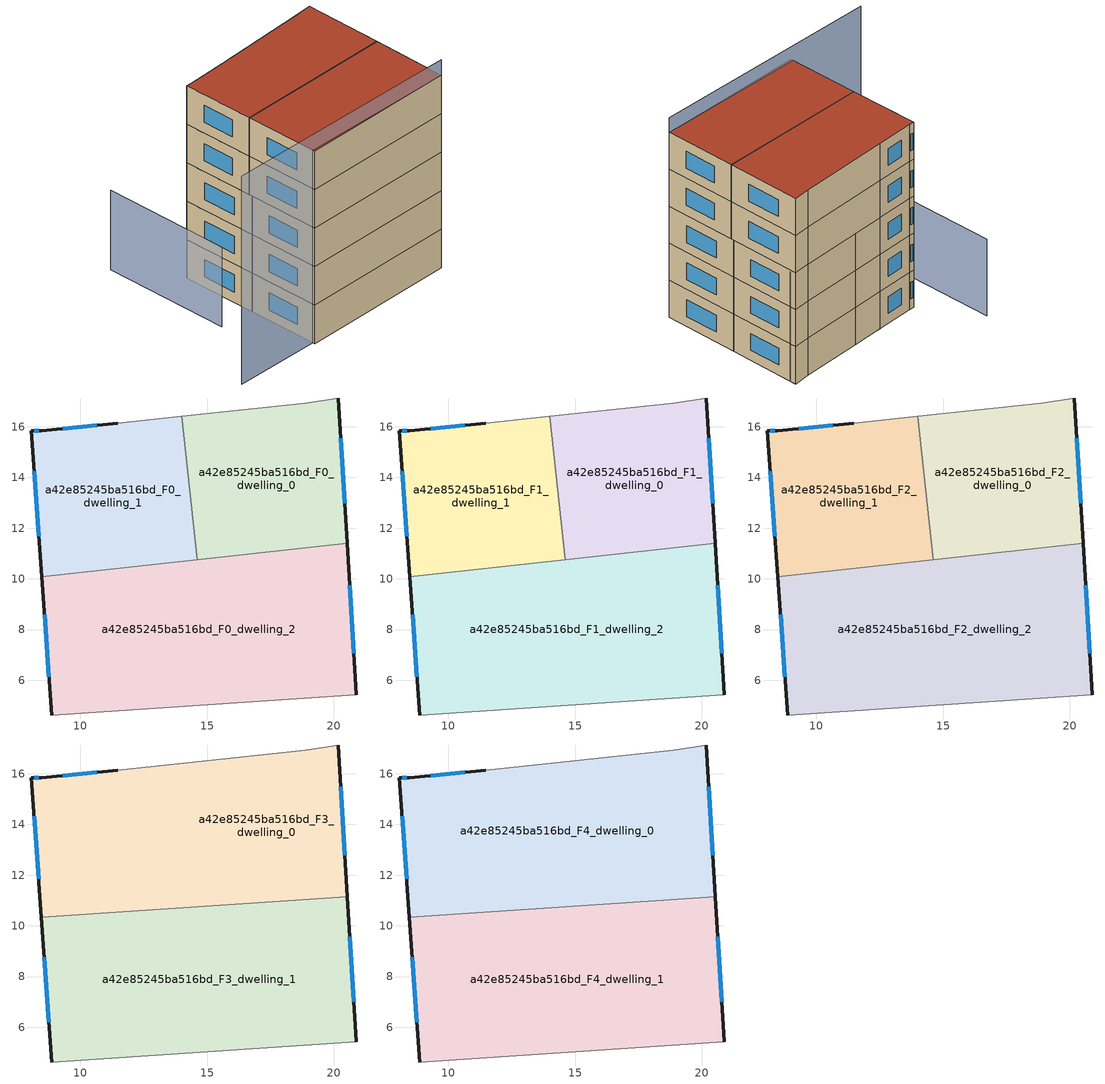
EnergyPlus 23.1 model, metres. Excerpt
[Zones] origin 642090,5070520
a42e85245ba516bd_F0_dwelling_0
 floor ground (EU_floor_Construction): 20.18,17.14 20.52,11.4 14.62,10.76 14,16.41 18.88,16.94 z0
 wall outside (EU_wall_Construction): 20.52,11.4 20.18,17.14 z0:3
 wall to a42e85245ba516bd_F0_dwelling_1 (EU_wall_Construction): 14,16.41 14.62,10.76 z0:3
 wall adiabatic (EU_wall_Construction): 20.18,17.14 18.88,16.94 14,16.41 z0:3
 wall to a42e85245ba516bd_F0_dwelling_2 (EU_wall_Construction): 14.62,10.76 20.52,11.4 z0:3
 window (EU_Window_Construction): 20.43,12.98 20.27,15.56 z0.83:2.17
a42e85245ba516bd_F0_dwelling_1
 floor ground (EU_floor_Construction): 14,16.41 14.62,10.76 8.48,10.09 8.07,15.84 8.47,15.84 11.47,16.14 z0
 wall outside (EU_wall_Construction): 11.47,16.14 8.47,15.84 8.07,15.84 8.48,10.09 z0:3
 wall adiabatic (EU_wall_Construction): 14,16.41 11.47,16.14 z0:3
 wall to a42e85245ba516bd_F0_dwelling_2 (EU_wall_Construction): 8.48,10.09 14.62,10.76 z0:3
 window (EU_Window_Construction): 8.18,14.26 8.37,11.67 / 8.36,15.84 8.18,15.84 / 10.65,16.05 9.3,15.92 z0.83:2.17
a42e85245ba516bd_F0_dwelling_2
 floor ground (EU_floor_Construction): 20.52,11.4 20.88,5.43 8.87,4.63 8.48,10.09 z0
 wall outside (EU_wall_Construction): 20.88,5.43 20.52,11.4 / 8.48,10.09 8.87,4.63 z0:3
 wall adiabatic (EU_wall_Construction): 8.87,4.63 20.88,5.43 z0:3
 window (EU_Window_Construction): 20.78,7.07 20.62,9.76 / 8.59,8.59 8.76,6.13 z0.83:2.17
a42e85245ba516bd_F1_dwelling_0
 floor to a42e85245ba516bd_F0_dwelling_0 (EU_floor_Construction): 20.18,17.14 20.52,11.4 14.62,10.76 14,16.41 18.88,16.94 z3
 wall outside (EU_wall_Construction): 20.52,11.4 20.18,17.14 z3:6
 wall to a42e85245ba516bd_F1_dwelling_1 (EU_wall_Construction): 14,16.41 14.62,10.76 z3:6
 wall adiabatic (EU_wall_Construction): 20.18,17.14 18.88,16.94 14,16.41 z3:6
 wall to a42e85245ba516bd_F1_dwelling_2 (EU_wall_Construction): 14.62,10.76 20.52,11.4 z3:6
 window (EU_Window_Construction): 20.43,12.98 20.27,15.56 z3.83:5.17
a42e85245ba516bd_F1_dwelling_1
 floor to a42e85245ba516bd_F0_dwelling_1 (EU_floor_Construction): 14,16.41 14.62,10.76 8.48,10.09 8.07,15.84 8.47,15.84 11.47,16.14 z3
 wall outside (EU_wall_Construction): 11.47,16.14 8.47,15.84 8.07,15.84 8.48,10.09 z3:6
 wall adiabatic (EU_wall_Construction): 14,16.41 11.47,16.14 z3:6
 wall to a42e85245ba516bd_F1_dwelling_2 (EU_wall_Construction): 8.48,10.09 14.62,10.76 z3:6
 window (EU_Window_Construction): 8.18,14.26 8.37,11.67 / 8.36,15.84 8.18,15.84 / 10.65,16.05 9.3,15.92 z3.83:5.17
a42e85245ba516bd_F1_dwelling_2
 floor to a42e85245ba516bd_F0_dwelling_2 (EU_floor_Construction): 20.52,11.4 20.88,5.43 8.87,4.63 8.48,10.09 z3
 wall outside (EU_wall_Construction): 20.88,5.43 20.52,11.4 / 8.48,10.09 8.87,4.63 z3:6
 wall adiabatic (EU_wall_Construction): 8.87,4.63 20.88,5.43 z3:6
 window (EU_Window_Construction): 20.78,7.07 20.62,9.76 / 8.59,8.59 8.76,6.13 z3.83:5.17
a42e85245ba516bd_F2_dwelling_0
 floor to a42e85245ba516bd_F1_dwelling_0 (EU_floor_Construction): 20.18,17.14 20.52,11.4 14.62,10.76 14,16.41 18.88,16.94 z6
 wall outside (EU_wall_Construction): 20.52,11.4 20.18,17.14 z6:9
 wall to a42e85245ba516bd_F2_dwelling_1 (EU_wall_Construction): 14,16.41 14.62,10.76 z6:9
 wall adiabatic (EU_wall_Construction): 20.18,17.14 18.88,16.94 14,16.41 z6:9
 wall to a42e85245ba516bd_F2_dwelling_2 (EU_wall_Construction): 14.62,10.76 20.52,11.4 z6:9
 window (EU_Window_Construction): 20.43,12.98 20.27,15.56 z6.83:8.17
a42e85245ba516bd_F2_dwelling_1
 floor to a42e85245ba516bd_F1_dwelling_1 (EU_floor_Construction): 14,16.41 14.62,10.76 8.48,10.09 8.07,15.84 8.47,15.84 11.47,16.14 z6
 wall outside (EU_wall_Construction): 11.47,16.14 8.47,15.84 8.07,15.84 8.48,10.09 z6:9
 wall adiabatic (EU_wall_Construction): 14,16.41 11.47,16.14 z6:9
 wall to a42e85245ba516bd_F2_dwelling_2 (EU_wall_Construction): 8.48,10.09 14.62,10.76 z6:9
 window (EU_Window_Construction): 8.18,14.26 8.37,11.67 / 8.36,15.84 8.18,15.84 / 10.65,16.05 9.3,15.92 z6.83:8.17
a42e85245ba516bd_F2_dwelling_2
 floor to a42e85245ba516bd_F1_dwelling_2 (EU_floor_Construction): 20.52,11.4 20.88,5.43 8.87,4.63 8.48,10.09 z6
 wall outside (EU_wall_Construction): 20.88,5.43 20.52,11.4 / 8.48,10.09 8.87,4.63 z6:9
 wall adiabatic (EU_wall_Construction): 8.87,4.63 20.88,5.43 z6:9
 window (EU_Window_Construction): 20.78,7.07 20.62,9.76 / 8.59,8.59 8.76,6.13 z6.83:8.17
a42e85245ba516bd_F3_dwelling_0
 floor to a42e85245ba516bd_F2_dwelling_0 (EU_floor_Construction): 20.18,17.14 20.52,11.4 14.62,10.76 14,16.41 18.88,16.94 z9
 floor to a42e85245ba516bd_F2_dwelling_1 (EU_floor_Construction): 14,16.41 14.62,10.76 14.51,10.75 8.46,10.34 8.07,15.84 8.47,15.84 11.47,16.14 z9
 floor to a42e85245ba516bd_F2_dwelling_2 (EU_floor_Construction): 20.52,11.4 20.54,11.15 14.51,10.75 z9
 wall outside (EU_wall_Construction): 20.54,11.15 20.18,17.14 / 11.47,16.14 8.47,15.84 8.07,15.84 8.46,10.34 z9:12
 wall to a42e85245ba516bd_F3_dwelling_1 (EU_wall_Construction): 8.46,10.34 20.54,11.15 z9:12
 wall adiabatic (EU_wall_Construction): 20.18,17.14 18.88,16.94 11.47,16.14 z9:12
 window (EU_Window_Construction): 20.44,12.79 20.28,15.49 / 8.18,14.33 8.35,11.86 / 8.36,15.84 8.18,15.84 / 10.65,16.05 9.3,15.92 z9.83:11.17
a42e85245ba516bd_F3_dwelling_1
 floor to a42e85245ba516bd_F2_dwelling_1 (EU_floor_Construction): 14.51,10.75 8.48,10.09 8.46,10.34 z9
 floor to a42e85245ba516bd_F2_dwelling_2 (EU_floor_Construction): 20.54,11.15 20.88,5.43 8.87,4.63 8.48,10.09 14.51,10.75 z9
 wall outside (EU_wall_Construction): 20.88,5.43 20.54,11.15 / 8.46,10.34 8.87,4.63 z9:12
 wall adiabatic (EU_wall_Construction): 8.87,4.63 20.88,5.43 z9:12
 window (EU_Window_Construction): 20.78,7 20.63,9.57 / 8.57,8.77 8.76,6.2 z9.83:11.17
a42e85245ba516bd_F4_dwelling_0
 floor to a42e85245ba516bd_F3_dwelling_0 (EU_floor_Construction): 20.18,17.14 20.54,11.15 8.46,10.34 8.07,15.84 8.47,15.84 11.47,16.14 18.88,16.94 z12
 wall outside (EU_wall_Construction): 20.54,11.15 20.18,17.14 / 11.47,16.14 8.47,15.84 8.07,15.84 8.46,10.34 z12:15
 wall to a42e85245ba516bd_F4_dwelling_1 (EU_wall_Construction): 8.46,10.34 20.54,11.15 z12:15
 wall adiabatic (EU_wall_Construction): 20.18,17.14 18.88,16.94 11.47,16.14 z12:15
 window (EU_Window_Construction): 20.44,12.79 20.28,15.49 / 8.18,14.33 8.35,11.86 / 8.36,15.84 8.18,15.84 / 10.65,16.05 9.3,15.92 z12.83:14.17
 roof outside (EU_roof_Construction): 20.54,11.15 20.18,17.14 18.88,16.94 11.47,16.14 8.47,15.84 8.07,15.84 8.46,10.34 z15
a42e85245ba516bd_F4_dwelling_1
 floor to a42e85245ba516bd_F3_dwelling_1 (EU_floor_Construction): 20.54,11.15 20.88,5.43 8.87,4.63 8.46,10.34 z12
 wall outside (EU_wall_Construction): 20.88,5.43 20.54,11.15 / 8.46,10.34 8.87,4.63 z12:15
 wall adiabatic (EU_wall_Construction): 8.87,4.63 20.88,5.43 z12:15
 window (EU_Window_Construction): 20.78,7 20.63,9.57 / 8.57,8.77 8.76,6.2 z12.83:14.17
 roof outside (EU_roof_Construction): 20.88,5.43 20.54,11.15 8.46,10.34 8.87,4.63 z15
shading: 2.25,4.46 20.88,5.43 z0:16.2; 5.16,19.93 5.86,10.18 z0:6.2; 20.21,16.62 11.46,16.14 z0:8.9
[Building]
EU S2 Campaign: North Axis=0; Terrain=City; Solar Distribution=FullExterior
[Site:Location]
Lyon-Bron: Latitude=45.75; Longitude=5; Time Zone=1; Elevation=198
[SizingPeriod:WeatherFileDays]
AnnualSizingPeriod: Begin Month=1; Begin Day of Month=1; End Month=12; End Day of Month=31; Day of Week for Start Day=Monday; Use Weather File Daylight Saving Period=No; Use Weather File Rain and Snow Indicators=No
[MATERIAL]
EU_InternalMass_Material: Roughness=MediumRough; Thickness=0.1; Conductivity=1; Density=1800; Specific Heat=900; Thermal Absorptance=0.9; Solar Absorptance=0.7; Visible Absorptance=0.7
[MATERIAL:NOMASS] Roughness=MediumRough; Thermal Absorptance=0.9; Solar Absorptance=0.7; Visible Absorptance=0.7
Name | Thermal Resistance
EU_wall_NoMass | 0.87146
EU_roof_NoMass | 0.842276
EU_floor_NoMass | 0.496999
[WINDOWMATERIAL:SIMPLEGLAZINGSYSTEM]
EU_Window_SimpleGlazing: UFactor=2.2525; Solar Heat Gain Coefficient=0.76; Visible Transmittance=0.76
[CONSTRUCTION]
EU_wall_Construction: EU_wall_NoMass
EU_roof_Construction: EU_roof_NoMass
EU_floor_Construction: EU_floor_NoMass
EU_Window_Construction: EU_Window_SimpleGlazing
EU_InternalMass_Construction: EU_InternalMass_Material
[ZONE] Type=1; Multiplier=1; Ceiling Height=autocalculate; Floor Area=autocalculate; Part of Total Floor Area=Yes
Name | Volume
a42e85245ba516bd_F0_dwelling_0; a42e85245ba516bd_F1_dwelling_0; a42e85245ba516bd_F2_dwelling_0 | 103.709
a42e85245ba516bd_F3_dwelling_0; a42e85245ba516bd_F4_dwelling_0 | 207.418
a42e85245ba516bd_F0_dwelling_1; a42e85245ba516bd_F1_dwelling_1; a42e85245ba516bd_F2_dwelling_1 | 103.708
a42e85245ba516bd_F3_dwelling_1; a42e85245ba516bd_F4_dwelling_1 | 207.419
a42e85245ba516bd_F0_dwelling_2; a42e85245ba516bd_F1_dwelling_2; a42e85245ba516bd_F2_dwelling_2 | 207.408
[INTERNALMASS] Construction=EU_InternalMass_Construction
Name | Zone or ZoneList | Surface Area
a42e85245ba516bd_F0_dwelling_0_EU_InternalMass | a42e85245ba516bd_F0_dwelling_0 | 34.5695
a42e85245ba516bd_F0_dwelling_1_EU_InternalMass | a42e85245ba516bd_F0_dwelling_1 | 34.5694
a42e85245ba516bd_F0_dwelling_2_EU_InternalMass | a42e85245ba516bd_F0_dwelling_2 | 69.1359
a42e85245ba516bd_F1_dwelling_0_EU_InternalMass | a42e85245ba516bd_F1_dwelling_0 | 34.5695
a42e85245ba516bd_F1_dwelling_1_EU_InternalMass | a42e85245ba516bd_F1_dwelling_1 | 34.5694
a42e85245ba516bd_F1_dwelling_2_EU_InternalMass | a42e85245ba516bd_F1_dwelling_2 | 69.1359
a42e85245ba516bd_F2_dwelling_0_EU_InternalMass | a42e85245ba516bd_F2_dwelling_0 | 34.5695
a42e85245ba516bd_F2_dwelling_1_EU_InternalMass | a42e85245ba516bd_F2_dwelling_1 | 34.5694
a42e85245ba516bd_F2_dwelling_2_EU_InternalMass | a42e85245ba516bd_F2_dwelling_2 | 69.1359
a42e85245ba516bd_F3_dwelling_0_EU_InternalMass | a42e85245ba516bd_F3_dwelling_0 | 69.1393
a42e85245ba516bd_F3_dwelling_1_EU_InternalMass | a42e85245ba516bd_F3_dwelling_1 | 69.1397
a42e85245ba516bd_F4_dwelling_0_EU_InternalMass | a42e85245ba516bd_F4_dwelling_0 | 69.1393
a42e85245ba516bd_F4_dwelling_1_EU_InternalMass | a42e85245ba516bd_F4_dwelling_1 | 69.1397
[OTHEREQUIPMENT] Fuel Type=Electricity; Design Level Calculation Method=Watts/Area; Power per Zone Floor Area=1; Fraction Latent=0; Fraction Radiant=0; Fraction Lost=0; Carbon Dioxide Generation Rate=0; EndUse Subcategory=EU_Step8_InternalGains
Name | Zone or ZoneList or Space or SpaceList | Schedule
EU_Step8_InternalGain_a42e85245ba516bd_F0_dwelling_0_f000 | a42e85245ba516bd_F0_dwelling_0 | EU_Step8_GainSchedule_a42e85245ba516bd_F0_dwelling_0_f000
EU_Step8_InternalGain_a42e85245ba516bd_F0_dwelling_1_f000 | a42e85245ba516bd_F0_dwelling_1 | EU_Step8_GainSchedule_a42e85245ba516bd_F0_dwelling_1_f000
EU_Step8_InternalGain_a42e85245ba516bd_F0_dwelling_2_f000 | a42e85245ba516bd_F0_dwelling_2 | EU_Step8_GainSchedule_a42e85245ba516bd_F0_dwelling_2_f000
EU_Step8_InternalGain_a42e85245ba516bd_F1_dwelling_0_f000 | a42e85245ba516bd_F1_dwelling_0 | EU_Step8_GainSchedule_a42e85245ba516bd_F1_dwelling_0_f000
EU_Step8_InternalGain_a42e85245ba516bd_F1_dwelling_1_f000 | a42e85245ba516bd_F1_dwelling_1 | EU_Step8_GainSchedule_a42e85245ba516bd_F1_dwelling_1_f000
EU_Step8_InternalGain_a42e85245ba516bd_F1_dwelling_2_f000 | a42e85245ba516bd_F1_dwelling_2 | EU_Step8_GainSchedule_a42e85245ba516bd_F1_dwelling_2_f000
EU_Step8_InternalGain_a42e85245ba516bd_F2_dwelling_0_f000 | a42e85245ba516bd_F2_dwelling_0 | EU_Step8_GainSchedule_a42e85245ba516bd_F2_dwelling_0_f000
EU_Step8_InternalGain_a42e85245ba516bd_F2_dwelling_1_f000 | a42e85245ba516bd_F2_dwelling_1 | EU_Step8_GainSchedule_a42e85245ba516bd_F2_dwelling_1_f000
EU_Step8_InternalGain_a42e85245ba516bd_F2_dwelling_2_f000 | a42e85245ba516bd_F2_dwelling_2 | EU_Step8_GainSchedule_a42e85245ba516bd_F2_dwelling_2_f000
EU_Step8_InternalGain_a42e85245ba516bd_F3_dwelling_0_f000 | a42e85245ba516bd_F3_dwelling_0 | EU_Step8_GainSchedule_a42e85245ba516bd_F3_dwelling_0_f000
EU_Step8_InternalGain_a42e85245ba516bd_F3_dwelling_1_f000 | a42e85245ba516bd_F3_dwelling_1 | EU_Step8_GainSchedule_a42e85245ba516bd_F3_dwelling_1_f000
EU_Step8_InternalGain_a42e85245ba516bd_F4_dwelling_0_f000 | a42e85245ba516bd_F4_dwelling_0 | EU_Step8_GainSchedule_a42e85245ba516bd_F4_dwelling_0_f000
EU_Step8_InternalGain_a42e85245ba516bd_F4_dwelling_1_f000 | a42e85245ba516bd_F4_dwelling_1 | EU_Step8_GainSchedule_a42e85245ba516bd_F4_dwelling_1_f000
[ZONEVENTILATION:DESIGNFLOWRATE] Schedule=EU_AlwaysOn; Design Flow Rate Calculation Method=AirChanges/Hour; Air Changes per Hour=0.425; Ventilation Type=Natural; Fan Pressure Rise=0; Fan Total Efficiency=1; Constant Term Coefficient=1; Temperature Term Coefficient=0; Velocity Term Coefficient=0; Velocity Squared Term Coefficient=0; Minimum Indoor Temperature=-100; Maximum Indoor Temperature=100; Delta Temperature=-100; Minimum Outdoor Temperature=-100; Maximum Outdoor Temperature=100; Maximum Wind Speed=40
Name | Zone or ZoneList or Space or SpaceList
EU_ConstantAir_a42e85245ba516bd_F0_dwelling_0 | a42e85245ba516bd_F0_dwelling_0
EU_ConstantAir_a42e85245ba516bd_F0_dwelling_1 | a42e85245ba516bd_F0_dwelling_1
EU_ConstantAir_a42e85245ba516bd_F0_dwelling_2 | a42e85245ba516bd_F0_dwelling_2
EU_ConstantAir_a42e85245ba516bd_F1_dwelling_0 | a42e85245ba516bd_F1_dwelling_0
EU_ConstantAir_a42e85245ba516bd_F1_dwelling_1 | a42e85245ba516bd_F1_dwelling_1
EU_ConstantAir_a42e85245ba516bd_F1_dwelling_2 | a42e85245ba516bd_F1_dwelling_2
EU_ConstantAir_a42e85245ba516bd_F2_dwelling_0 | a42e85245ba516bd_F2_dwelling_0
EU_ConstantAir_a42e85245ba516bd_F2_dwelling_1 | a42e85245ba516bd_F2_dwelling_1
EU_ConstantAir_a42e85245ba516bd_F2_dwelling_2 | a42e85245ba516bd_F2_dwelling_2
EU_ConstantAir_a42e85245ba516bd_F3_dwelling_0 | a42e85245ba516bd_F3_dwelling_0
EU_ConstantAir_a42e85245ba516bd_F3_dwelling_1 | a42e85245ba516bd_F3_dwelling_1
EU_ConstantAir_a42e85245ba516bd_F4_dwelling_0 | a42e85245ba516bd_F4_dwelling_0
EU_ConstantAir_a42e85245ba516bd_F4_dwelling_1 | a42e85245ba516bd_F4_dwelling_1
[HVACTEMPLATE:THERMOSTAT] Constant Heating Setpoint=20; Constant Cooling Setpoint=50
EU_HeatOnly_a42e85245ba516bd_F0_dwelling_0; EU_HeatOnly_a42e85245ba516bd_F0_dwelling_1; EU_HeatOnly_a42e85245ba516bd_F0_dwelling_2; EU_HeatOnly_a42e85245ba516bd_F1_dwelling_0; EU_HeatOnly_a42e85245ba516bd_F1_dwelling_1; EU_HeatOnly_a42e85245ba516bd_F1_dwelling_2; EU_HeatOnly_a42e85245ba516bd_F2_dwelling_0; EU_HeatOnly_a42e85245ba516bd_F2_dwelling_1; EU_HeatOnly_a42e85245ba516bd_F2_dwelling_2; EU_HeatOnly_a42e85245ba516bd_F3_dwelling_0; EU_HeatOnly_a42e85245ba516bd_F3_dwelling_1; EU_HeatOnly_a42e85245ba516bd_F4_dwelling_0; EU_HeatOnly_a42e85245ba516bd_F4_dwelling_1
[HVACTEMPLATE:ZONE:IDEALLOADSAIRSYSTEM] System Availability Schedule=EU_AlwaysOn; Maximum Heating Supply Air Temperature=50; Minimum Cooling Supply Air Temperature=13; Maximum Heating Supply Air Humidity Ratio=0.0156; Minimum Cooling Supply Air Humidity Ratio=0.0077; Heating Limit=NoLimit; Cooling Limit=NoLimit; Heating Availability Schedule=EU_AlwaysOn; Cooling Availability Schedule=EU_CoolingOff; Dehumidification Control Type=ConstantSensibleHeatRatio; Cooling Sensible Heat Ratio=0.7; Dehumidification Setpoint=60; Humidification Control Type=None; Humidification Setpoint=30; Outdoor Air Method=None; Outdoor Air Flow Rate per Person=0.00944; Outdoor Air Flow Rate per Zone Floor Area=0; Outdoor Air Flow Rate per Zone=0; Demand Controlled Ventilation Type=None; Outdoor Air Economizer Type=NoEconomizer; Heat Recovery Type=None; Sensible Heat Recovery Effectiveness=0.7; Latent Heat Recovery Effectiveness=0.65
Name | Template Thermostat
a42e85245ba516bd_F0_dwelling_0 | EU_HeatOnly_a42e85245ba516bd_F0_dwelling_0
a42e85245ba516bd_F0_dwelling_1 | EU_HeatOnly_a42e85245ba516bd_F0_dwelling_1
a42e85245ba516bd_F0_dwelling_2 | EU_HeatOnly_a42e85245ba516bd_F0_dwelling_2
a42e85245ba516bd_F1_dwelling_0 | EU_HeatOnly_a42e85245ba516bd_F1_dwelling_0
a42e85245ba516bd_F1_dwelling_1 | EU_HeatOnly_a42e85245ba516bd_F1_dwelling_1
a42e85245ba516bd_F1_dwelling_2 | EU_HeatOnly_a42e85245ba516bd_F1_dwelling_2
a42e85245ba516bd_F2_dwelling_0 | EU_HeatOnly_a42e85245ba516bd_F2_dwelling_0
a42e85245ba516bd_F2_dwelling_1 | EU_HeatOnly_a42e85245ba516bd_F2_dwelling_1
a42e85245ba516bd_F2_dwelling_2 | EU_HeatOnly_a42e85245ba516bd_F2_dwelling_2
a42e85245ba516bd_F3_dwelling_0 | EU_HeatOnly_a42e85245ba516bd_F3_dwelling_0
a42e85245ba516bd_F3_dwelling_1 | EU_HeatOnly_a42e85245ba516bd_F3_dwelling_1
a42e85245ba516bd_F4_dwelling_0 | EU_HeatOnly_a42e85245ba516bd_F4_dwelling_0
a42e85245ba516bd_F4_dwelling_1 | EU_HeatOnly_a42e85245ba516bd_F4_dwelling_1
[SIZING:ZONE] Zone Cooling Design Supply Air Temperature Input Method=SupplyAirTemperature; Zone Cooling Design Supply Air Temperature=13; Zone Heating Design Supply Air Temperature Input Method=SupplyAirTemperature; Zone Heating Design Supply Air Temperature=50; Zone Cooling Design Supply Air Humidity Ratio=0.008; Zone Heating Design Supply Air Humidity Ratio=0.008; Cooling Design Air Flow Method=DesignDay; Cooling Design Air Flow Rate=0; Cooling Minimum Air Flow per Zone Floor Area=0.000762; Cooling Minimum Air Flow=0; Cooling Minimum Air Flow Fraction=0.2; Heating Design Air Flow Method=DesignDay; Heating Design Air Flow Rate=0; Heating Maximum Air Flow per Zone Floor Area=0.002032; Heating Maximum Air Flow=0.141576; Heating Maximum Air Flow Fraction=0.3; Account for Dedicated Outdoor Air System=No; Dedicated Outdoor Air System Control Strategy=NeutralSupplyAir; Dedicated Outdoor Air Low Setpoint Temperature for Design=autosize; Dedicated Outdoor Air High Setpoint Temperature for Design=autosize; Zone Load Sizing Method=Sensible Load Only No Latent Load; Zone Latent Cooling Design Supply Air Humidity Ratio Input Method=HumidityRatioDifference; Zone Cooling Design Supply Air Humidity Ratio Difference=0.005; Zone Latent Heating Design Supply Air Humidity Ratio Input Method=HumidityRatioDifference; Zone Humidification Design Supply Air Humidity Ratio Difference=0.005
a42e85245ba516bd_F0_dwelling_0; a42e85245ba516bd_F0_dwelling_1; a42e85245ba516bd_F0_dwelling_2; a42e85245ba516bd_F1_dwelling_0; a42e85245ba516bd_F1_dwelling_1; a42e85245ba516bd_F1_dwelling_2; a42e85245ba516bd_F2_dwelling_0; a42e85245ba516bd_F2_dwelling_1; a42e85245ba516bd_F2_dwelling_2; a42e85245ba516bd_F3_dwelling_0; a42e85245ba516bd_F3_dwelling_1; a42e85245ba516bd_F4_dwelling_0; a42e85245ba516bd_F4_dwelling_1
[SCHEDULE:CONSTANT]
Name | Hourly Value
EU_AlwaysOn | 1
EU_CoolingOff | 0
[SCHEDULE:FILE] Column Number=1; Rows to Skip at Top=0; Number of Hours of Data=8760; Column Separator=Comma; Interpolate to Timestep=No; Minutes per Item=60; Adjust Schedule for Daylight Savings=Yes
Name | File
EU_Step8_GainSchedule_a42e85245ba516bd_F0_dwelling_0_f000 | ../../schedules/a42e85245ba516bd/a42e85245ba516bd_F0_dwelling_0_f000_gain.csv
EU_Step8_GainSchedule_a42e85245ba516bd_F0_dwelling_1_f000 | ../../schedules/a42e85245ba516bd/a42e85245ba516bd_F0_dwelling_1_f000_gain.csv
EU_Step8_GainSchedule_a42e85245ba516bd_F0_dwelling_2_f000 | ../../schedules/a42e85245ba516bd/a42e85245ba516bd_F0_dwelling_2_f000_gain.csv
EU_Step8_GainSchedule_a42e85245ba516bd_F1_dwelling_0_f000 | ../../schedules/a42e85245ba516bd/a42e85245ba516bd_F1_dwelling_0_f000_gain.csv
EU_Step8_GainSchedule_a42e85245ba516bd_F1_dwelling_1_f000 | ../../schedules/a42e85245ba516bd/a42e85245ba516bd_F1_dwelling_1_f000_gain.csv
EU_Step8_GainSchedule_a42e85245ba516bd_F1_dwelling_2_f000 | ../../schedules/a42e85245ba516bd/a42e85245ba516bd_F1_dwelling_2_f000_gain.csv
EU_Step8_GainSchedule_a42e85245ba516bd_F2_dwelling_0_f000 | ../../schedules/a42e85245ba516bd/a42e85245ba516bd_F2_dwelling_0_f000_gain.csv
EU_Step8_GainSchedule_a42e85245ba516bd_F2_dwelling_1_f000 | ../../schedules/a42e85245ba516bd/a42e85245ba516bd_F2_dwelling_1_f000_gain.csv
EU_Step8_GainSchedule_a42e85245ba516bd_F2_dwelling_2_f000 | ../../schedules/a42e85245ba516bd/a42e85245ba516bd_F2_dwelling_2_f000_gain.csv
EU_Step8_GainSchedule_a42e85245ba516bd_F3_dwelling_0_f000 | ../../schedules/a42e85245ba516bd/a42e85245ba516bd_F3_dwelling_0_f000_gain.csv
EU_Step8_GainSchedule_a42e85245ba516bd_F3_dwelling_1_f000 | ../../schedules/a42e85245ba516bd/a42e85245ba516bd_F3_dwelling_1_f000_gain.csv
EU_Step8_GainSchedule_a42e85245ba516bd_F4_dwelling_0_f000 | ../../schedules/a42e85245ba516bd/a42e85245ba516bd_F4_dwelling_0_f000_gain.csv
EU_Step8_GainSchedule_a42e85245ba516bd_F4_dwelling_1_f000 | ../../schedules/a42e85245ba516bd/a42e85245ba516bd_F4_dwelling_1_f000_gain.csv
